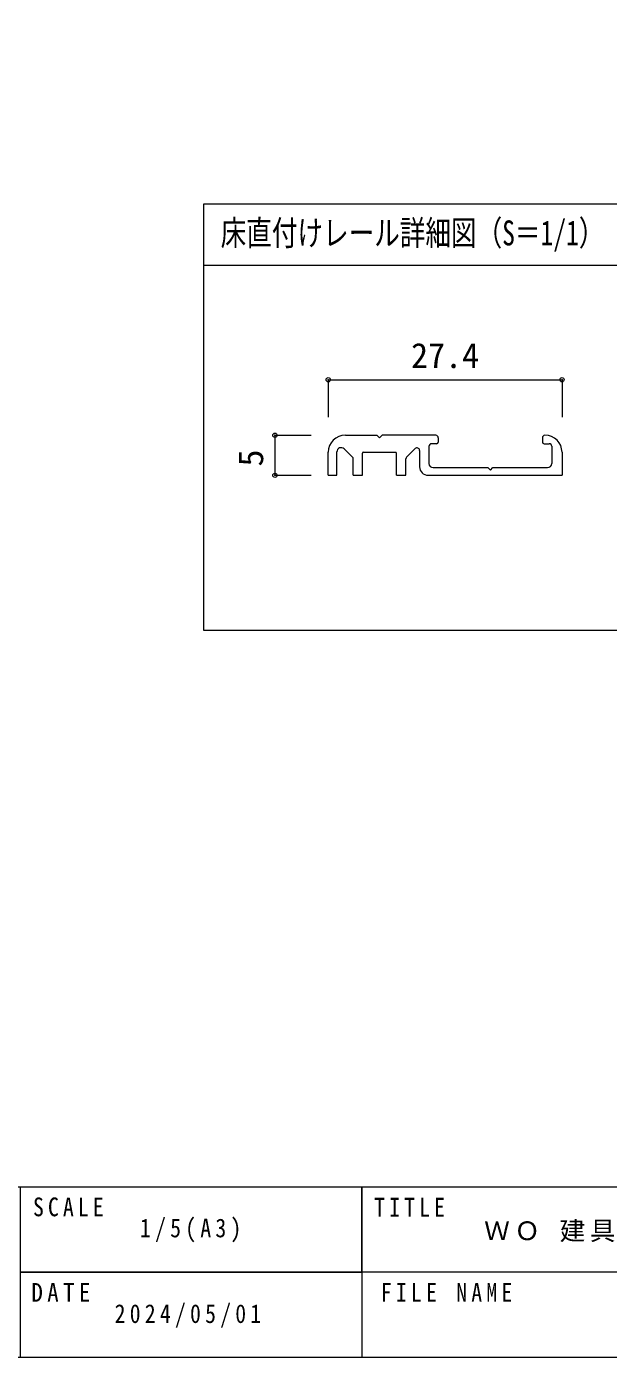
# Model space of a CAD drawing. Units: millimetres on the paper, with parts at other scales. Extents: x -197 to 281, y -138 to 137.
# Drawn here: x 18.5 to 86.7, y -138 to 18.1 of the extents above; entities that cross this region are included whole.
import ezdxf
from ezdxf.enums import TextEntityAlignment as Align

# ---------------------------------------------------------------- set-up
doc = ezdxf.new("R2010")
doc.units = ezdxf.units.MM
doc.header["$PDMODE"] = 32
doc.header["$PDSIZE"] = 0.5
for name, color, linetype, lineweight in [('0-0_補助線', 7, 'Continuous', 9), ('0-A_文字', 3, 'Continuous', 9), ('7-0_補助線', 7, 'Continuous', 9), ('F-0_補助線', 7, 'Continuous', 9)]:
    doc.layers.add(name, color=color, linetype=linetype, lineweight=lineweight)
doc.layers.add('F-A_文字', color=7, linetype='Continuous')
doc.styles.add('ＭＳ ゴシック', font='')
doc.styles.get('ＭＳ ゴシック').set_extended_font_data('MS Gothic')

msp = doc.modelspace()

# ---------------------------------------------------------------- linework, layer by layer
at = {"layer": '0-0_補助線', "color": 3}
for p, q in [((89.266, -2.697), (39.266, -2.697)), ((39.266, -2.697), (39.266, -52.697)), ((89.266, -9.897), (39.266, -9.897))]:
    msp.add_line(p, q, dxfattribs=at)
at = {"layer": '0-A_文字'}
msp.add_line((39.266, -52.697), (89.266, -52.697), dxfattribs=at)
at = {"layer": '7-0_補助線', "color": 4}
for p, q in [((53.885, -23.298), (81.285, -23.298)), ((53.885, -23.298), (53.885, -27.708)), ((81.285, -23.298), (81.285, -27.708)), ((47.63, -29.814), (47.63, -34.514)), ((47.63, -29.814), (51.889, -29.814)), ((47.63, -34.514), (51.889, -34.514))]:
    msp.add_line(p, q, dxfattribs=at)
at = {"layer": '7-0_補助線'}
for p, q in [((55.885, -29.814), (59.585, -29.814)), ((59.885, -30.114), (59.585, -29.814)), ((59.885, -30.114), (60.185, -29.814)), ((66.485, -29.814), (60.185, -29.814)), ((65.685, -31.114), (65.685, -33.114)), ((66.585, -30.814), (65.985, -30.814)), ((66.785, -30.114), (66.785, -30.614)), ((78.985, -30.114), (78.985, -30.614)), ((79.185, -30.814), (79.785, -30.814)), ((80.085, -31.114), (80.085, -33.114)), ((53.885, -34.514), (53.885, -31.814)), ((54.885, -34.514), (54.885, -31.771)), ((57.885, -34.514), (57.885, -31.914)), ((57.985, -31.814), (61.785, -31.814)), ((61.885, -34.514), (61.885, -31.914)), ((62.985, -34.514), (62.985, -32.589)), ((63.073, -32.376), (64.073, -31.376)), ((64.585, -31.589), (64.585, -33.514)), ((81.285, -31.814), (81.285, -34.514)), ((66.185, -33.614), (72.585, -33.614)), ((72.885, -33.914), (72.585, -33.614)), ((53.885, -34.514), (54.885, -34.514)), ((56.785, -34.514), (57.885, -34.514)), ((61.885, -34.514), (62.985, -34.514)), ((65.585, -34.514), (81.285, -34.514))]:
    msp.add_line(p, q, dxfattribs=at)
for points in [[(56.785, -34.514), (56.785, -32.464), (55.739, -31.418)], [(72.885, -33.914), (73.185, -33.614), (79.585, -33.614)]]:
    msp.add_lwpolyline(points, dxfattribs=at)
for centre, radius, start, end in [((55.885, -31.814), 2, 90, 180), ((65.985, -31.114), 0.3, 90, 180), ((66.485, -30.114), 0.3, 360, 90), ((66.585, -30.614), 0.2, 270, 360), ((79.285, -30.114), 0.3, 90, 180), ((79.185, -30.614), 0.2, 180, 270), ((79.285, -31.814), 2, 360, 90), ((79.785, -31.114), 0.3, 0, 90), ((55.385, -31.771), 0.5, 45, 180), ((57.985, -31.914), 0.1, 90, 180), ((61.785, -31.914), 0.1, 0, 90), ((63.285, -32.589), 0.3, 135, 180), ((64.285, -31.589), 0.3, 360, 135), ((65.585, -33.514), 1, 180, 270), ((66.185, -33.114), 0.5, 180, 270), ((79.585, -33.114), 0.5, 270, 0)]:
    msp.add_arc(centre, radius, start, end, dxfattribs=at)
for p in [(53.885, -23.298), (81.285, -23.298), (47.63, -29.814), (47.63, -34.514)]:
    msp.add_point(p, dxfattribs=at)
at = {"layer": 'F-0_補助線', "color": 3, "lineweight": 18}
msp.add_line((-197.2, -118), (197.8, -118), dxfattribs=at)
msp.add_lwpolyline([(-197.2, 137), (197.8, 137), (197.8, -138), (-197.2, -138)], close=True, dxfattribs=at)
at = {"layer": 'F-0_補助線', "color": 2, "lineweight": 18}
for points in [[(17.8, -118), (57.8, -118), (57.8, -128), (17.8, -128)], [(57.8, -118), (177.8, -118), (177.8, -128), (57.8, -128)], [(17.8, -128), (57.8, -128), (57.8, -138), (17.8, -138)]]:
    msp.add_lwpolyline(points, close=True, dxfattribs=at)

# ---------------------------------------------------------------- texts
at = {"layer": '0-0_補助線', "style": 'ＭＳ ゴシック', "width": 0.75}
msp.add_text('床直付けレール詳細図（S＝1/1）', height=2.933, dxfattribs=at).set_placement((41.266, -8.422), align=Align.BOTTOM_LEFT)
at = {"layer": '7-0_補助線', "style": 'ＭＳ ゴシック'}
msp.add_text('27.4', height=2.933, dxfattribs=at).set_placement((63.585, -22.798), align=Align.BOTTOM_LEFT)
msp.add_text('5', height=2.933, rotation=90, dxfattribs=at).set_placement((47.13, -33.48), align=Align.BOTTOM_LEFT)
at = {"layer": 'F-A_文字', "char_height": 2.199, "attachment_point": 7, "style": 'ＭＳ ゴシック'}
for s, insert in [('\\T1.38;\\W0.85;SCALE', (19.269, -121.478)), ('\\T1.38;\\W0.85;TITLE', (59.269, -121.478)), ('\\T1.39;\\W0.85;1/5(A3)', (31.812, -124.5)), ('\\T1.18;ＷＯ\\~建具\\~Ｈ２０ルーバークローゼット\\~固定枠\\~間口６尺', (72.162, -124.5)), ('\\T1.38;\\W0.9;DATE', (19.075, -131.478)), ('\\T1.39;\\W0.85;FILE\\~NAME', (60.044, -131.478)), ('\\T1.39;\\W0.85;2024/05/01', (28.839, -134.5))]:
    msp.add_mtext(s, dxfattribs=dict(at, insert=insert))

doc.saveas('drawing.dxf')
